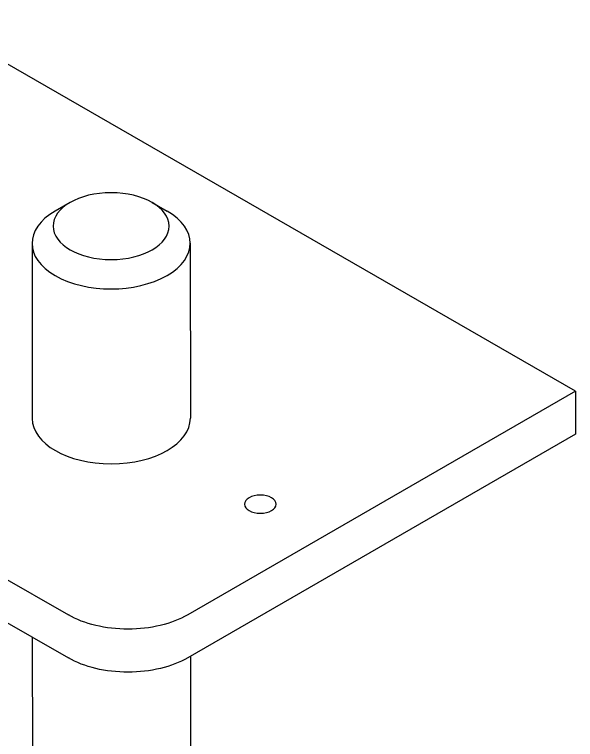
# Model space of a CAD drawing. Header units: millimetres. Extents: x 129 to 6329, y 33 to 3553.
# Drawn here: x 5246.4 to 5352.8, y 3242.3 to 3380 of the extents above; entities that cross this region are included whole.
import ezdxf

# ---------------------------------------------------------------- set-up
doc = ezdxf.new("R2010")
doc.units = ezdxf.units.MM
doc.layers.add('vistasIsometricas', color=255, linetype='Continuous')

msp = doc.modelspace()

# ---------------------------------------------------------------- linework, layer by layer
at = {"layer": 'vistasIsometricas', "extrusion": (1e-16, 0.816497, 0.57735)}
for p, q in [((4996.395, 3415.952), (5256.611, 3265.969)), ((4996.401, 3407.784), (5256.617, 3257.801)), ((5352.777, 3308.438), (5244.545, 3370.821)), ((5256.925, 3344.26), (5254.094, 3342.62)), ((5272.501, 3344.271), (5275.334, 3342.635)), ((5249.718, 3336.506), (5249.742, 3303.286)), ((5279.718, 3336.527), (5279.742, 3303.307)), ((5352.777, 3308.438), (5279.238, 3265.98)), ((5352.777, 3308.438), (5352.783, 3300.27)), ((5352.783, 3300.27), (5279.244, 3257.812)), ((5249.773, 3261.746), (5249.951, 3016.373)), ((5279.775, 3258.118), (5279.951, 3016.395))]:
    msp.add_line(p, q, dxfattribs=at)
at = {"layer": 'vistasIsometricas', "extrusion": (-7.25819e-17, -1.9998e-16, -1)}
msp.add_ellipse((5264.716, 3339.784), major_axis=(11, 0.008), ratio=0.5768653, start_param=1.5707963, end_param=7.8539816, dxfattribs=at)
at = {"layer": 'vistasIsometricas'}
for centre, start_param, end_param in [((5264.718, 3336.517), 2.3574529, 7.0673251), ((5264.742, 3303.297), 3.1415927, 6.2831853)]:
    msp.add_ellipse(centre, major_axis=(15, 0.011), ratio=0.5768653, start_param=start_param, end_param=end_param, dxfattribs=at)
at = {"layer": 'vistasIsometricas', "extrusion": (-2.18051e-19, 3e-16, -1)}
msp.add_ellipse((5293.027, 3286.994), major_axis=(3, 0.002), ratio=0.5768653, start_param=1.5707963, end_param=7.8539816, dxfattribs=at)
at = {"layer": 'vistasIsometricas', "extrusion": (-4.99273e-17, -1.00036e-16, -1)}
for centre in [(5267.924, 3272.501), (5267.93, 3264.333)]:
    msp.add_ellipse(centre, major_axis=(16, 0.012), ratio=0.5768653, start_param=0.7858176, end_param=2.356614, dxfattribs=at)

doc.saveas('drawing.dxf')
